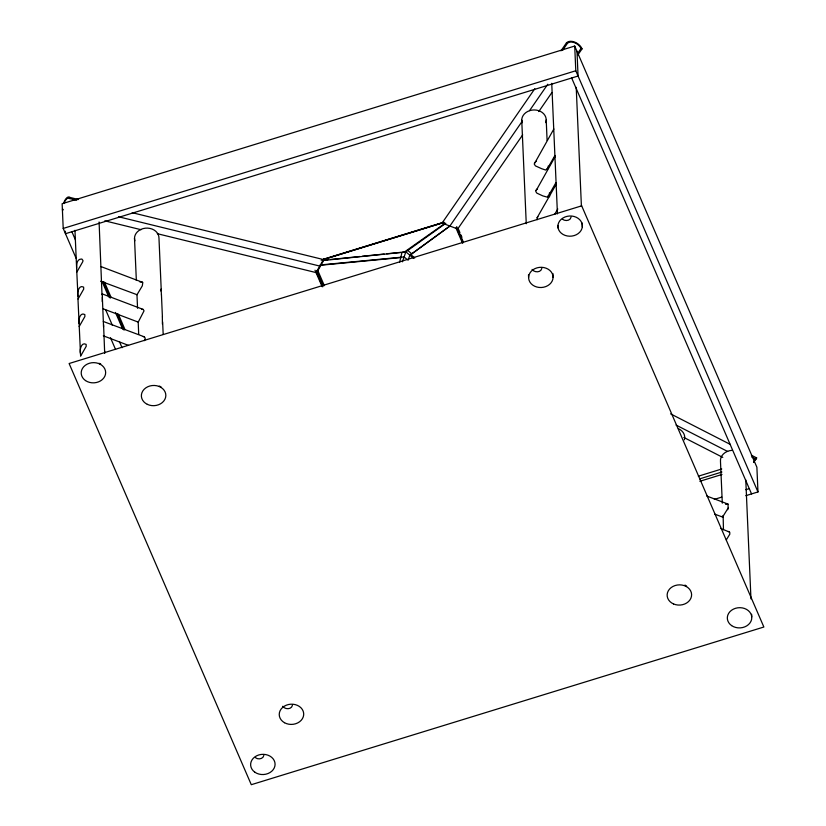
<?xml version="1.0" encoding="UTF-8"?>
<svg xmlns="http://www.w3.org/2000/svg" width="826" height="826" viewBox="0 0 826 826"><rect width="100%" height="100%" fill="white"/><g stroke="black" fill="none" stroke-linecap="round" stroke-linejoin="round"><path stroke-width="1.24" d="M76.787 272.157C76.756 267.841 75.249 258.806 81.857 259.023L82.992 260.541L82.776 261.687L76.797 272.167L78.078 298.248M103.549 326.9L102.207 293.891L143.146 309.42L144.054 310.813L138.241 322.109L103.333 308.872M99.089 222.008L102.011 294.717M102.29 301.614L102.372 297.205M161.431 294.934L161.101 289.079L160.688 290.886M162.361 316.916L162.412 324.153M553.854 128.99L534.215 164.033L535.413 165.881L541.711 168.721L545.707 170.053L546.977 168.772M555.196 156.548L535.692 191.343L536.848 193.139L542.899 195.927L547.473 197.187L548.01 195.948M78.057 299.002L83.705 289.11L83.622 287.128C78.842 284.423 77.107 292.518 77.83 295.956M727.716 509.704A7.042 1.828 -69.2 0 0 728.16 508.042L728.005 504.087L706.85 496.065M100.658 281.212L137.126 294.748M571.086 217.124C570.363 220.965 564.984 221.42 562.382 219.138M292.435 705.311C291.516 709.72 284.949 709.617 282.719 706.282M556.394 183.961L537.117 217.734L537.21 219.716M541.835 268.367C540.937 272.828 534.381 272.725 532.078 269.41M263.835 755.418C263.257 759.094 257.939 759.858 255.44 757.638M399.598 262.379L402.045 252.219L405.855 251.837L445.823 223.299M402.396 261.821L405.855 251.837L413.754 258.466M408.054 260.252L409.841 255.182L450.16 225.787M728.15 508.042L723.142 516.126L723.462 529.724M137.56 308.284L136.971 294.789L142.309 285.848L142.815 282.44L100.886 266.54M144.509 340.663L145.252 338.226L144.344 336.832L103.312 321.479M104.613 351.308L103.57 324.618M63.148 209.422L62.549 210.465A9.22 3.965 -76.2 0 1 62.539 208.802M64.005 203.516A7.764 3.335 -76.2 0 1 69.384 198.488L69.983 197.445L78.553 199.541M316.038 272.58L323.472 259.56M323.389 259.281A9.22 3.965 -76.2 0 1 324.102 259.715L316.668 272.735L157.281 233.686M546.864 169.619L554.969 155.422M547.896 196.764L555.96 182.629M554.68 214.388L557.777 208.957M753.663 462.405A7.919 0.619 -62.9 0 1 755.966 459.153L756.668 457.914L751.381 455.209M726.302 539.884L729.823 534.164L729.74 532.181L720.592 528.423M80.576 355.479L77.974 299.157M80.566 356.233L86.203 346.352L86.121 344.37C81.34 341.665 79.616 349.749 80.328 353.187M104.726 351.236L104.726 353.373M522.693 134.844L457.697 228.998L442.065 223.072L534.814 88.712M560.968 50.83L566.419 42.931A9.613 6.381 34.6 0 1 574.607 42.033A9.613 6.381 34.6 0 1 582.051 48.858L577.963 54.784M562.671 50.231L567.441 43.313A8.549 5.679 34.6 0 1 574.535 42.704A8.549 5.679 34.6 0 1 581.029 48.476L582.051 48.858M449.881 226.035L522.228 121.236M529.528 110.663L547.762 84.242M577.622 53.411L581.029 48.476M538.769 111.562L551.913 92.522M534.453 162.97L536.497 160.987M535.919 190.321L537.54 188.648M537.117 217.734L537.881 216.722M414.745 257.908L410.821 254.594L411.751 253.788L407.796 250.454M410.821 254.594L449.788 226.2M445.069 223.278L404.224 252.147L323.534 260.458M138.696 334.344L138.2 321.882M725.558 504.325L728.005 504.087A7.042 1.828 -69.2 0 0 727.469 504.097M139.935 281.986L142.134 281.883M745.795 495.683L757.969 491.935L756.884 467.227L574.71 46.05L62.136 203.733L63.21 228.441L76.219 258.517M63.21 228.441L575.794 70.757L574.71 46.05M323.482 259.209L442.612 222.555M323.307 259.478L443.314 222.566M321.159 260.262L444.378 222.359M698.352 476.189L721.759 468.992M699.715 478.853L721.893 472.028M699.828 481.279L721.996 474.465M714.345 499.389L721.738 497.118M745.826 489.704L749.285 488.641M141.649 309.316L143.146 309.42M322.801 260.262L327.912 259.746M330.462 259.488L359.868 256.504M362.418 256.246L384.152 254.036M386.702 253.778L400.765 252.353M321.324 264.857L404.09 256.948L407.259 259.591M319.538 265.353L401.26 257.536M99.812 363.822L100.72 363.956M728.109 531.479L729.007 531.614M686.664 586.181L684.95 585.056M143.321 336.657L144.344 336.832M160.936 386.795L159.263 386.083M132.222 212.695L324.102 259.715M69.384 198.488L76.725 200.295M118.459 216.742L320.385 266.22M104.788 220.821L141.04 229.7M566.419 42.931L567.441 43.313M714.697 514.102L722.915 517.21L722.43 515.94M103.322 335.821L128.598 345.413M670.619 413.867L730.215 444.378M751.732 456.995L755.966 459.153M676.029 425.049L727.644 451.471M683.814 437.45L722.781 457.397M99.089 363.254L99.616 363.647M575.794 70.757L757.969 491.935M571.664 77.995L751.557 493.907M458.389 229.05L459.917 232.571M460.929 234.914L461.94 237.269M456.675 226.634L463.283 241.915M456.964 228.688L463.056 242.772M455.921 227.893L462.508 243.133M317.742 270.401L324.329 285.641M316.678 270.515L323.276 285.775M316.73 272.632L322.821 286.715M315.005 270.216L322.13 286.674M104.468 282.1L111.128 297.484M118.294 314.056L124.943 329.44M103.074 281.594L110.24 298.155M116.889 313.539L124.055 330.111M102.156 281.656L108.805 297.04M115.464 312.424L122.63 328.996M71.893 231.734L75.486 240.025M105.687 309.853L112.336 325.238M119.502 341.799L122.062 347.715M110.467 337.689L115.578 349.501M79.172 326.559L84.902 316.523L84.81 314.541C80.039 311.836 78.305 319.93 79.028 323.358M745.775 479.937L750.968 598.912M751.639 614.265L751.753 616.815M722.306 503.179L720.478 461.414A12.245 10.119 -2.5 0 1 731.702 450.366M576.992 51.315L578.066 76.023L65.491 233.706L65.378 231.239M576.218 87.349L581.421 206.407M582.144 223.03L582.309 226.871A12.245 10.119 -2.5 0 1 563.053 234.45A12.245 10.119 -2.5 0 1 565.015 216.98A12.245 10.119 -2.5 0 1 582.309 226.871M551.737 83.333L557.447 213.893M557.953 225.415L558.056 227.966M546.213 119.997L547.101 140.472M548.216 166.057L548.33 168.607M549.393 192.923L549.558 196.753M552.914 273.52L553.079 277.35A12.245 10.119 -2.5 0 1 534.608 286.199A12.245 10.119 -2.5 0 1 534.835 268.677A12.245 10.119 -2.5 0 1 553.079 277.35M521.733 120.111L526.255 223.732M528.485 274.903L528.599 277.464M161.204 289.317L158.974 238.218A12.245 10.119 -2.5 0 0 145.345 228.183A12.245 10.119 -2.5 0 0 134.865 240.831M161.442 294.799L162.412 316.885M162.629 321.923L163.176 334.354M134.504 238.208L136.342 280.365M74.959 230.289L76.622 268.254M678.352 428.653A12.245 10.119 -2.5 0 1 684.393 439.824M522.115 122.733A12.245 10.119 -2.5 0 1 534.102 109.941A12.245 10.119 -2.5 0 1 545.759 122.62M442.065 223.072A9.613 6.381 34.6 0 1 443.004 222.297M63.55 203.403A9.22 3.965 -76.2 0 1 69.983 197.445M753.87 461.837A9.613 0.754 -62.9 0 1 756.668 457.914M581.69 205.839L69.116 363.523L251.29 784.7L763.864 627.017L581.69 205.839M254.914 772.248A12.245 10.119 -2.5 0 0 274.882 766.105A12.245 10.119 -2.5 0 0 258.755 754.964A12.245 10.119 -2.5 0 0 254.914 772.248M85.491 380.559A12.245 10.119 -2.5 0 0 105.46 374.415A12.245 10.119 -2.5 0 0 89.332 363.275A12.245 10.119 -2.5 0 0 85.491 380.559M731.609 625.602A12.245 10.119 -2.5 0 0 751.588 619.459A12.245 10.119 -2.5 0 0 735.45 608.318A12.245 10.119 -2.5 0 0 731.609 625.602M147.307 404.337A12.245 10.119 -2.5 0 0 165.84 395.571A12.245 10.119 -2.5 0 0 147.668 386.805A12.245 10.119 -2.5 0 0 147.307 404.337M673.52 603.94A12.245 10.119 -2.5 0 0 691.61 594.544A12.245 10.119 -2.5 0 0 672.983 586.429A12.245 10.119 -2.5 0 0 673.52 603.94M284.485 722.709A12.245 10.119 -2.5 0 0 303.669 714.975A12.245 10.119 -2.5 0 0 286.25 705.218A12.245 10.119 -2.5 0 0 284.485 722.709"/></g></svg>
